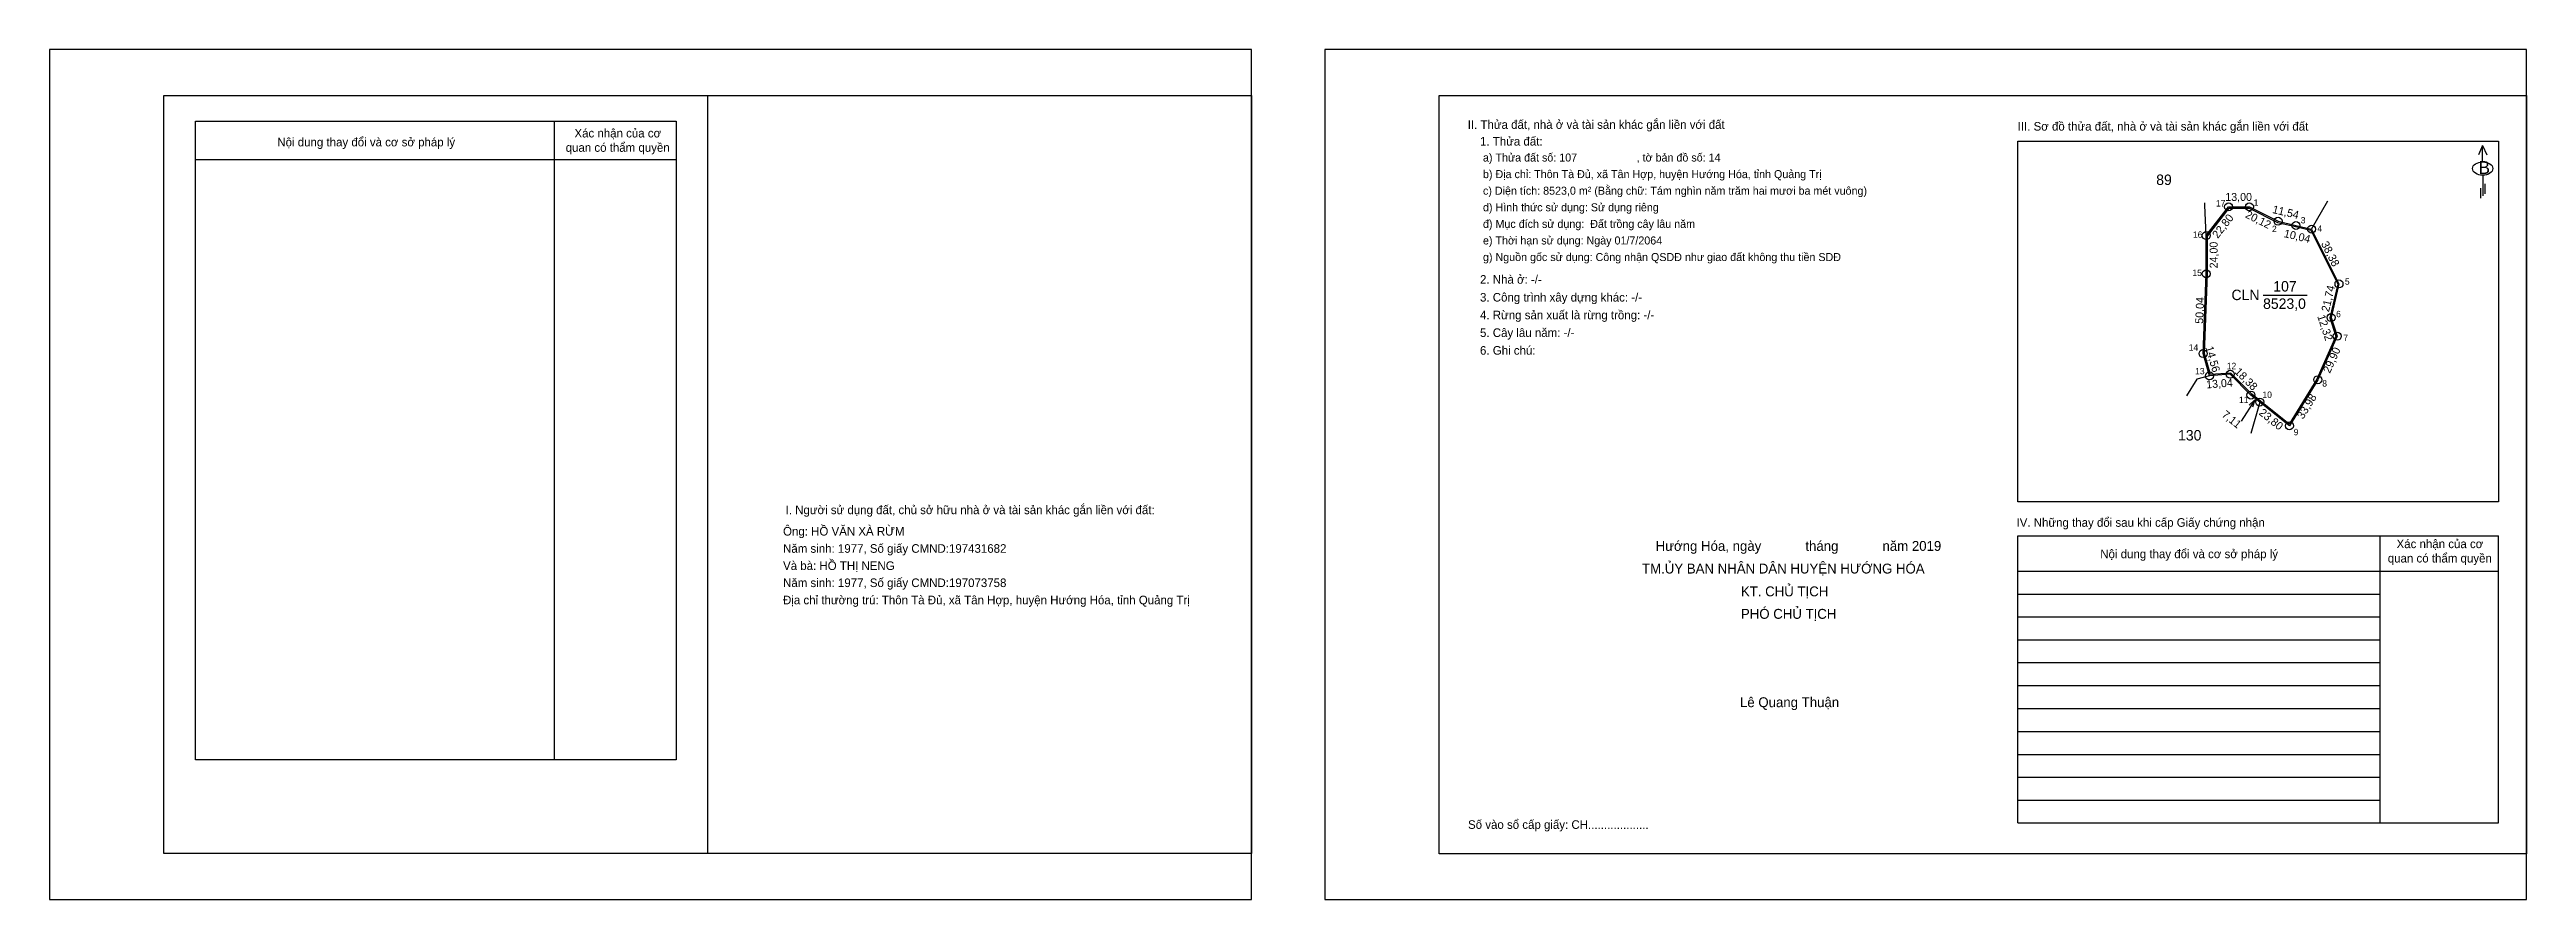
# Model space of a CAD drawing. Extents: x 552426 to 553979, y 1839897 to 1840430.
import ezdxf

# ---------------------------------------------------------------- set-up
doc = ezdxf.new("R2010")
doc.units = 0
for name, color, linetype in [('CanhThua', 7, 'Continuous'), ('ChieuDaiCanhThua', 7, 'Continuous'), ('Khung', 7, 'Continuous'), ('KhungInTrang1', 7, 'Continuous'), ('KhungInTrang2', 7, 'Continuous'), ('Level 2', 7, 'Continuous'), ('Level 35', 7, 'Continuous'), ('MocDinhThua', 7, 'Continuous'), ('NhanDiaChinhThua', 7, 'Continuous'), ('NhanTuCan', 7, 'Continuous'), ('ON', 7, 'Continuous'), ('RauThua', 7, 'Continuous'), ('SoHieuDinhThua', 7, 'Continuous'), ('Template', 7, 'Continuous'), ('ThongTin', 7, 'Continuous')]:
    doc.layers.add(name, color=color, linetype=linetype)

msp = doc.modelspace()

# ---------------------------------------------------------------- linework, layer by layer
at = {"layer": 'CanhThua'}
for p, q in [((553778, 1840313), (553792, 1840331)), ((553792, 1840331), (553805, 1840331)), ((553805, 1840331), (553823, 1840322)), ((553823, 1840322), (553834.2, 1840319.3)), ((553834.2, 1840319.3), (553844, 1840317)), ((553844, 1840317), (553861.2, 1840282.7)), ((553778, 1840289), (553778, 1840313)), ((553776, 1840239), (553778, 1840289)), ((553861.2, 1840282.7), (553856.2, 1840261.6)), ((553856.2, 1840261.6), (553860.1, 1840249.9)), ((553780, 1840225), (553776, 1840239)), ((553860.1, 1840249.9), (553847.9, 1840222.6)), ((553793, 1840226), (553780, 1840225)), ((553806, 1840213), (553793, 1840226)), ((553847.9, 1840222.6), (553830.1, 1840193.7)), ((553811.5, 1840208.6), (553806, 1840213)), ((553830.1, 1840193.7), (553811.5, 1840208.6))]:
    msp.add_line(p, q, dxfattribs=at)
at = {"layer": 'Khung'}
for p, q in [((553296.9, 1840400.9), (553978.7, 1840400.9)), ((553296.9, 1839925.4), (553296.9, 1840400.9)), ((553659.9, 1840146), (553659.9, 1840372.2)), ((553659.9, 1840372.2), (553961.3, 1840372.2)), ((553961.3, 1840372.2), (553961.3, 1840146)), ((553961.3, 1840146), (553659.9, 1840146))]:
    msp.add_line(p, q, dxfattribs=at)
msp.add_lwpolyline([(553179.3, 1839925.5), (552497.4, 1839925.5), (552497.4, 1840400.9), (553179.3, 1840400.9)], close=True, dxfattribs=at)
for points in [[(552838.3, 1840400.9), (552838.3, 1839925.5)], [(553978.7, 1840400.9), (553978.7, 1839925.4), (553296.9, 1839925.4)]]:
    msp.add_lwpolyline(points, dxfattribs=at)
at = {"layer": 'KhungInTrang1'}
msp.add_lwpolyline([(552425.7, 1840429.6), (552425.7, 1839896.7), (553179.3, 1839896.7), (553179.3, 1840429.6)], close=True, dxfattribs=at)
at = {"layer": 'KhungInTrang2'}
msp.add_lwpolyline([(553225.2, 1840429.6), (553225.2, 1839896.7), (553978.7, 1839896.7), (553978.7, 1840429.6)], close=True, dxfattribs=at)
at = {"layer": 'Level 2'}
msp.add_lwpolyline([(553860.4, 1840282.6), (553855.4, 1840261.5), (553859.3, 1840249.9), (553847.2, 1840223), (553829.9, 1840194.8), (553812, 1840209.2), (553806.5, 1840213.6), (553793.3, 1840226.8), (553780.6, 1840225.8), (553776.8, 1840239.1), (553778.8, 1840289), (553778.8, 1840312.7), (553792.4, 1840330.2), (553804.8, 1840330.2), (553822.7, 1840321.2), (553834, 1840318.6), (553843.5, 1840316.3)], close=True, dxfattribs=at)
at = {"layer": 'Level 35'}
for q in [(553799.8, 1840196.6), (553804.8, 1840206.7), (553806.9, 1840205.3)]:
    msp.add_line((553808.5, 1840210), q, dxfattribs=at)
at = {"layer": 'MocDinhThua'}
for centre in [(553792, 1840331), (553805, 1840331), (553778, 1840313), (553823, 1840322), (553834.2, 1840319.3), (553844, 1840317), (553778, 1840289), (553861.2, 1840282.7), (553856.2, 1840261.6), (553860.1, 1840249.9), (553776, 1840239), (553780, 1840225), (553793, 1840226), (553847.9, 1840222.6), (553806, 1840213), (553811.5, 1840208.6), (553830.1, 1840193.7)]:
    msp.add_circle(centre, 2.5, dxfattribs=at)
at = {"layer": 'NhanDiaChinhThua'}
msp.add_line((553813.6, 1840275.7), (553841.2, 1840275.7), dxfattribs=at)
at = {"layer": 'ON'}
for p, q in [((552517.2, 1840384.8), (552818.6, 1840384.8)), ((552517.2, 1839984.3), (552517.2, 1840384.8)), ((552818.6, 1840384.8), (552818.6, 1839984.3)), ((552517.2, 1840360.7), (552818.6, 1840360.7)), ((553659.9, 1840124.7), (553961.3, 1840124.7)), ((553886.9, 1840124.7), (553886.9, 1839944.7)), ((553659.9, 1840102.6), (553961.3, 1840102.6)), ((553659.9, 1840088.2), (553886.9, 1840088.2)), ((553659.9, 1840073.9), (553886.9, 1840073.9)), ((553659.9, 1840059.5), (553886.9, 1840059.5)), ((553659.9, 1840045.2), (553886.9, 1840045.2)), ((553659.9, 1840030.8), (553886.9, 1840030.8)), ((553659.9, 1840016.5), (553886.9, 1840016.5)), ((553659.9, 1840002.1), (553886.9, 1840002.1)), ((553659.9, 1839987.7), (553886.9, 1839987.7)), ((553659.9, 1839973.4), (553886.9, 1839973.4)), ((553659.9, 1839959), (553886.9, 1839959))]:
    msp.add_line(p, q, dxfattribs=at)
for points in [[(552742, 1840384.8), (552742, 1839984.3)], [(553659.9, 1839944.7), (553659.9, 1840124.7)], [(553961.3, 1839944.7), (553961.3, 1840124.7)], [(552818.6, 1839984.3), (552517.2, 1839984.3)]]:
    msp.add_lwpolyline(points, dxfattribs=at)
at = {"layer": 'RauThua'}
for p, q in [((553777, 1840332), (553777.1, 1840333.5)), ((553778, 1840313), (553777, 1840332)), ((553844, 1840317), (553854.2, 1840334.8)), ((553772, 1840223), (553765.5, 1840212.6)), ((553780, 1840225), (553772, 1840223)), ((553811.5, 1840208.6), (553805.9, 1840188.8))]:
    msp.add_line(p, q, dxfattribs=at)
at = {"layer": 'Template'}
for p, q in [((553951.2, 1840369.4), (553948.6, 1840363.6)), ((553951.2, 1840359.2), (553951.2, 1840369.4)), ((553951.2, 1840369.4), (553953.8, 1840363.6)), ((553951.3, 1840350.8), (553951.3, 1840338)), ((553952.7, 1840345.4), (553952.7, 1840339.2)), ((553949.9, 1840342.8), (553949.9, 1840336.5)), ((553659.9, 1839944.7), (553961.3, 1839944.7))]:
    msp.add_line(p, q, dxfattribs=at)
msp.add_ellipse((553951.3, 1840355), major_axis=(6.38, 0), ratio=0.655849, dxfattribs=at)

# ---------------------------------------------------------------- texts
at = {"layer": 'ChieuDaiCanhThua'}
msp.add_text('13,00', height=5, dxfattribs=at).set_placement((553789.9, 1840334.7))
for s, rotation, p in [('11,54', 346.6259, (553819.1, 1840327.2)), ('22,80', 52.125, (553785.2, 1840310.8)), ('20,12', 333.4349, (553802, 1840324.5)), ('10,04', 346.5864, (553826.3, 1840312.1)), ('24,00', 90, (553785.1, 1840292.4)), ('38,38', 296.7052, (553849.8, 1840307.9)), ('50,04', 87.7094, (553776, 1840257.6)), ('21,74', 76.6734, (553854.9, 1840264.8)), ('12,32', 288.4055, (553847.5, 1840262.4)), ('14,56', 285.9454, (553777.4, 1840242.9)), ('29,90', 65.8526, (553855.5, 1840226.3)), ('13,04', 4.3987, (553778.1, 1840217.1)), ('18,38', 315, (553795.3, 1840227.2)), ('33,98', 58.4058, (553838.7, 1840197.5)), ('7,11', 321.2269, (553787.3, 1840199.9)), ('23,80', 321.2424, (553810.6, 1840201.1))]:
    msp.add_text(s, height=5, rotation=rotation, dxfattribs=at).set_placement(p)
at = {"layer": 'NhanDiaChinhThua'}
for s, p in [('107', (553820, 1840277.9)), ('CLN', (553793.8, 1840272.5)), ('8523,0', (553813.6, 1840267))]:
    msp.add_text(s, height=6.56, dxfattribs=at).set_placement(p)
at = {"layer": 'NhanTuCan'}
for s, p in [('89', (553746.6, 1840344.7)), ('130', (553760.3, 1840184.5))]:
    msp.add_text(s, height=6.56, dxfattribs=at).set_placement(p)
at = {"layer": 'ON'}
for s, height, p in [('Xác nhận của cơ ', 5.383, (552754.8, 1840374.5)), ('Nội dung thay đổi và cơ sở pháp lý', 5.383, (552568.5, 1840368.9)), ('quan có thẩm quyền', 5.383, (552749.3, 1840365.5)), ('I. Người sử dụng đất, chủ sở hữu nhà ở và tài sản khác gắn liền với đất:', 5.383, (552887.2, 1840138.3)), ('IV. Những thay đổi sau khi cấp Giấy chứng nhận', 5.383, (553659, 1840130.4)), ('Nội dung thay đổi và cơ sở pháp lý', 5.383, (553711.5, 1840110.7)), ('quan có thẩm quyền', 5.383, (553891.8, 1840108)), ('Xác nhận của cơ ', 5.383, (553897.3, 1840117)), ('Lê Quang Thuận', 6.197, (553485.6, 1840017.3))]:
    msp.add_text(s, height=height, dxfattribs=at).set_placement(p)
at = {"layer": 'SoHieuDinhThua'}
for s, p in [('17', (553784, 1840331.2)), ('1', (553807.7, 1840331.7)), ('16', (553769.6, 1840311.6)), ('2', (553819.2, 1840315.2)), ('3', (553837.2, 1840320.6)), ('4', (553847.7, 1840315.4)), ('15', (553769.3, 1840287.7)), ('5', (553864.9, 1840282.2)), ('6', (553859.4, 1840261.8)), ('14', (553767, 1840240.8)), ('7', (553863.9, 1840246.9)), ('13', (553771, 1840226)), ('12', (553790.8, 1840229.2)), ('8', (553850.7, 1840218.3)), ('11', (553798.5, 1840208)), ('10', (553813.2, 1840211.2)), ('9', (553832.8, 1840187.8))]:
    msp.add_text(s, height=4, dxfattribs=at).set_placement(p)
at = {"layer": 'Template'}
for s, height, p in [('II. Thửa đất, nhà ở và tài sản khác gắn liền với đất', 5.383, (553314.9, 1840379.9)), ('III. Sơ đồ thửa đất, nhà ở và tài sản khác gắn liền với đất', 5.383, (553659.7, 1840378.8)), ('B', 8.08, (553948.7, 1840351.6)), ('Hướng Hóa, ngày            tháng            năm 2019', 6.197, (553432.7, 1840115.3)), ('TM.ỦY BAN NHÂN DÂN HUYỆN HƯỚNG HÓA', 6.197, (553424.2, 1840101.1)), ('KT. CHỦ TỊCH', 6.197, (553486.2, 1840086.8)), ('PHÓ CHỦ TỊCH', 6.197, (553486.2, 1840072.7)), ('Số vào sổ cấp giấy: CH...................', 5.383, (553315.1, 1839941))]:
    msp.add_text(s, height=height, dxfattribs=at).set_placement(p)
at = {"layer": 'ThongTin'}
for s, height, p in [('1. Thửa đất: ', 5.383, (553322.6, 1840369.4)), (' a) Thửa đất số: 107                    , tờ bản đồ số: 14', 5.024, (553322.6, 1840359.4)), (' c) Diện tích: 8523,0 m² (Bằng chữ: Tám nghìn năm trăm hai mươi ba mét vuông)', 5.024, (553322.6, 1840338.6)), (' b) Địa chỉ: Thôn Tà Đủ, xã Tân Hợp, huyện Hướng Hóa, tỉnh Quảng Trị', 5.024, (553322.6, 1840349)), (' d) Hình thức sử dụng: Sử dụng riêng', 5.024, (553322.6, 1840328.2)), (' đ) Mục đích sử dụng:  Đất trồng cây lâu năm', 5.024, (553322.6, 1840317.8)), (' e) Thời hạn sử dụng: Ngày 01/7/2064', 5.024, (553322.6, 1840307.4)), (' g) Nguồn gốc sử dụng: Công nhận QSDĐ như giao đất không thu tiền SDĐ', 5.024, (553322.6, 1840297)), ('2. Nhà ở: -/-', 5.383, (553322.6, 1840282.8)), ('3. Công trình xây dựng khác: -/-', 5.383, (553322.6, 1840271.6)), ('4. Rừng sản xuất là rừng trồng: -/-', 5.383, (553322.6, 1840260.5)), ('5. Cây lâu năm: -/-', 5.383, (553322.6, 1840249.4)), ('6. Ghi chú:', 5.383, (553322.6, 1840238.3)), ('Ông: HỒ VĂN XÀ RỪM', 5.383, (552885.6, 1840124.9)), ('Năm sinh: 1977, Số giấy CMND:197431682', 5.383, (552885.6, 1840114.1)), ('Và bà: HỒ THỊ NENG', 5.383, (552885.6, 1840103.3)), ('Năm sinh: 1977, Số giấy CMND:197073758', 5.383, (552885.6, 1840092.6)), ('Địa chỉ thường trú: Thôn Tà Đủ, xã Tân Hợp, huyện Hướng Hóa, tỉnh Quảng Trị', 5.383, (552885.6, 1840081.8))]:
    msp.add_text(s, height=height, dxfattribs=at).set_placement(p)

doc.saveas('drawing.dxf')
